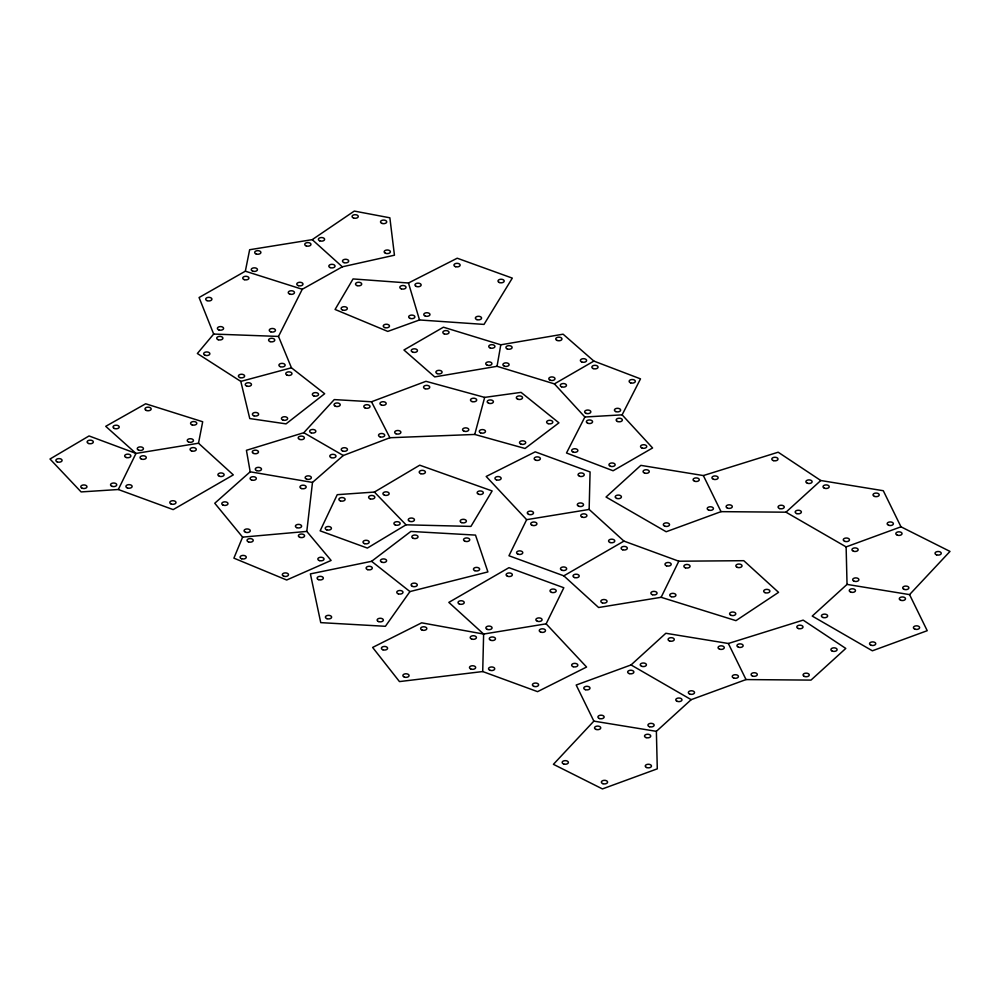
<?xml version="1.0" encoding="UTF-8"?>
<svg xmlns="http://www.w3.org/2000/svg" width="1000" height="1000" viewBox="0 0 1000 1000"><rect width="100%" height="100%" fill="white"/><g stroke="black" fill="none" stroke-linecap="round" stroke-linejoin="round"><path stroke-width="1.5" d="M482.713 671.55L483.625 634.05L448.825 602.388L508.975 567.663L563.825 587.75L546.138 623.837L483.625 634.05L421.65 622.825L372.625 647.438L399.462 681.587L482.713 671.55L537.562 691.65L586.587 667.038L546.138 623.837M589.15 509.45L590.075 471.95L535.225 451.85L486.188 476.463L526.65 519.663L589.15 509.45L623.962 541.112L678.812 561.213L743.763 560.688L778.562 592.35L735.95 620.65L661.125 597.3L598.612 607.513L563.812 575.837L508.963 555.75L526.65 519.663M306.8 531.413L312.488 482.425L343.288 455.513L389.888 437.738L474.75 434.45L525.05 448.488L558.925 422.837L521.062 392.362L484.663 397.388L425.962 381.312L371.5 401.763L334.263 399.588L303.788 432.713L246.425 450.3L250.188 471.8L214.762 503.25L242.6 537.137L306.8 531.413L331.112 560.45L286.688 580.013L233.9 558.15L242.6 537.137M497.038 366.3L500.8 344.8L563.1 334.188L593.9 361.087L640.5 378.862L622.125 414.837L584.875 417.013L554.412 383.888L497.038 366.3L434.725 376.912L403.938 350L443.425 327.2L500.8 344.8M198.5 443.225L202.688 421.75L145.662 403.775L105.725 426.325L135.988 453.425L198.5 443.225L233.3 474.888L173.162 509.613L118.312 489.513L81.112 491.925L50 459.012L89.05 435.95L135.988 453.425L118.312 489.513M213.675 334.062L199.075 297.525L245.338 271.2L249.65 249.725L312.225 239.65L354.3 211.075L389.862 217.8L394.45 255.212L342.337 266.812L302.262 289.275L278.5 336.425L291.45 367.8L324.663 393.725L286.038 423.875L249.762 418.55L240.812 381.4L197.362 353.512L213.675 334.062L278.5 336.425M474.75 434.45L484.663 397.388M661.125 597.3L678.812 561.213M584.875 417.013L566.5 452.987L613.1 470.763L652.588 447.962L622.125 414.837M409.95 591.575L385.4 626.3L320.75 622.638L310.387 573.888L371.587 561.312L410.863 531.438L475.513 535.1L487.9 571.925L409.95 591.575L371.587 561.312M593.862 721.125L553.413 764.325L602.438 788.925L657.288 768.838L656.375 731.338L691.175 699.663L746.025 679.575L810.987 680.1L845.788 648.438L803.162 620.125L728.35 643.487L665.837 633.275L631.038 664.938L576.188 685.037L593.862 721.125L656.375 731.338M909.55 594.612L927.225 630.7L872.375 650.8L812.237 616.075L847.038 584.412L909.55 594.612L950 551.413L900.975 526.812L883.3 490.725L820.788 480.513L778.162 452.212L703.35 475.562L640.837 465.363L606.038 497.025L666.175 531.75L721.025 511.65L785.987 512.188L846.125 546.9L900.975 526.812M785.987 512.188L820.788 480.513M406.037 524.812L367.362 548.075L320.138 530.85L337.238 494.675L374.4 492.062L419.725 465.188L492.137 490.95L470.938 526.413L406.037 524.812L374.4 492.062M554.412 383.888L593.9 361.087M563.812 575.837L623.962 541.112M408.475 283L457.225 258.212L512.3 278.113L484.012 324.412L419.513 319.962L387.762 331.413L335.075 309.462L353.062 278.938L408.475 283L419.513 319.962M240.812 381.4L291.45 367.8M250.188 471.8L312.488 482.425M245.338 271.2L302.262 289.275M303.788 432.713L343.288 455.513M631.038 664.938L691.175 699.663M312.225 239.65L342.337 266.812M371.5 401.763L389.888 437.738M703.35 475.562L721.025 511.65M728.35 643.487L746.025 679.575M846.125 546.9L847.038 584.412M88.663 443.512A3.113 1.8 0 0 0 93.338 441.95A3.113 1.8 0 0 0 88.663 440.4A3.113 1.8 0 0 0 88.663 443.512M57.162 461.863A3.113 1.8 0 0 0 62.088 460.575A3.113 1.8 0 0 0 57.688 458.762A3.113 1.8 0 0 0 57.162 461.863M82.062 488.2A3.113 1.8 0 0 0 86.975 486.912A3.113 1.8 0 0 0 82.575 485.1A3.113 1.8 0 0 0 82.062 488.2M112.075 486.362A3.113 1.8 0 0 0 116.75 484.812A3.113 1.8 0 0 0 112.075 483.25A3.113 1.8 0 0 0 112.075 486.362M126.213 457.5A3.113 1.8 0 0 0 130.887 455.938A3.113 1.8 0 0 0 126.213 454.375A3.113 1.8 0 0 0 126.213 457.5M141.35 459.038A3.113 1.8 0 0 0 146.275 457.738A3.113 1.8 0 0 0 141.875 455.925A3.113 1.8 0 0 0 141.35 459.038M127.463 488A3.113 1.8 0 0 0 132.137 486.438A3.113 1.8 0 0 0 127.463 484.875A3.113 1.8 0 0 0 127.463 488M171.088 503.975A3.113 1.8 0 0 0 176 502.688A3.113 1.8 0 0 0 171.612 500.875A3.113 1.8 0 0 0 171.088 503.975M219.462 476.3A3.113 1.8 0 0 0 224.137 474.738A3.113 1.8 0 0 0 219.462 473.175A3.113 1.8 0 0 0 219.462 476.3M191.612 450.962A3.113 1.8 0 0 0 196.287 449.4A3.113 1.8 0 0 0 191.612 447.837A3.113 1.8 0 0 0 191.612 450.962M192.125 424.9A3.113 1.8 0 0 0 196.812 423.338A3.113 1.8 0 0 0 192.125 421.775A3.113 1.8 0 0 0 192.125 424.9M146.263 410.425A3.113 1.8 0 0 0 151.175 409.137A3.113 1.8 0 0 0 146.775 407.325A3.113 1.8 0 0 0 146.263 410.425M114.312 428.462A3.113 1.8 0 0 0 119.225 427.175A3.113 1.8 0 0 0 114.825 425.363A3.113 1.8 0 0 0 114.312 428.462M138.775 450.238A3.113 1.8 0 0 0 143.45 448.688A3.113 1.8 0 0 0 138.775 447.125A3.113 1.8 0 0 0 138.775 450.238M188.538 441.987A3.113 1.8 0 0 0 193.45 440.688A3.113 1.8 0 0 0 189.05 438.875A3.113 1.8 0 0 0 188.538 441.987M253.962 415.812A3.113 1.8 0 0 0 258.637 414.25A3.113 1.8 0 0 0 253.962 412.688A3.113 1.8 0 0 0 253.962 415.812M282.975 420.075A3.113 1.8 0 0 0 287.65 418.512A3.113 1.8 0 0 0 282.975 416.962A3.113 1.8 0 0 0 282.975 420.075M313.888 395.95A3.113 1.8 0 0 0 318.562 394.4A3.113 1.8 0 0 0 313.888 392.837A3.113 1.8 0 0 0 313.888 395.95M287.062 375.125A3.113 1.8 0 0 0 291.975 373.825A3.113 1.8 0 0 0 287.575 372.013A3.113 1.8 0 0 0 287.062 375.125M246.8 386.1A3.113 1.8 0 0 0 251.475 384.538A3.113 1.8 0 0 0 246.8 382.975A3.113 1.8 0 0 0 246.8 386.1M330.125 267.587A3.113 1.8 0 0 0 335.037 266.288A3.113 1.8 0 0 0 330.65 264.475A3.113 1.8 0 0 0 330.125 267.587M306.3 245.95A3.113 1.8 0 0 0 310.975 244.387A3.113 1.8 0 0 0 306.3 242.825A3.113 1.8 0 0 0 306.3 245.95M256.238 254.013A3.113 1.8 0 0 0 260.912 252.45A3.113 1.8 0 0 0 256.238 250.888A3.113 1.8 0 0 0 256.238 254.013M252.787 271.188A3.113 1.8 0 0 0 257.462 269.625A3.113 1.8 0 0 0 252.787 268.062A3.113 1.8 0 0 0 252.787 271.188M298.325 285.65A3.113 1.8 0 0 0 303 284.088A3.113 1.8 0 0 0 298.325 282.525A3.113 1.8 0 0 0 298.325 285.65M385.475 253.263A3.113 1.8 0 0 0 390.387 251.962A3.113 1.8 0 0 0 386 250.15A3.113 1.8 0 0 0 385.475 253.263M382.05 223.425A3.113 1.8 0 0 0 386.737 221.863A3.113 1.8 0 0 0 382.05 220.312A3.113 1.8 0 0 0 382.05 223.425M353.6 218.038A3.113 1.8 0 0 0 358.275 216.475A3.113 1.8 0 0 0 353.6 214.925A3.113 1.8 0 0 0 353.6 218.038M319.7 240.812A3.113 1.8 0 0 0 324.613 239.513A3.113 1.8 0 0 0 320.213 237.7A3.113 1.8 0 0 0 319.7 240.812M344.038 262.638A3.113 1.8 0 0 0 348.713 261.075A3.113 1.8 0 0 0 344.038 259.513A3.113 1.8 0 0 0 344.038 262.638M280.225 366.637A3.113 1.8 0 0 0 285.138 365.337A3.113 1.8 0 0 0 280.738 363.525A3.113 1.8 0 0 0 280.225 366.637M270.113 341.625A3.113 1.8 0 0 0 274.788 340.075A3.113 1.8 0 0 0 270.113 338.512A3.113 1.8 0 0 0 270.113 341.625M218.25 339.738A3.113 1.8 0 0 0 222.925 338.175A3.113 1.8 0 0 0 218.25 336.625A3.113 1.8 0 0 0 218.25 339.738M204.95 355.213A3.113 1.8 0 0 0 209.862 353.913A3.113 1.8 0 0 0 205.475 352.1A3.113 1.8 0 0 0 204.95 355.213M239.963 377.612A3.113 1.8 0 0 0 244.638 376.05A3.113 1.8 0 0 0 239.963 374.487A3.113 1.8 0 0 0 239.963 377.612M289.8 294.125A3.113 1.8 0 0 0 294.475 292.562A3.113 1.8 0 0 0 289.8 291A3.113 1.8 0 0 0 289.8 294.125M244.275 279.65A3.113 1.8 0 0 0 248.95 278.1A3.113 1.8 0 0 0 244.275 276.537A3.113 1.8 0 0 0 244.275 279.65M207 300.625A3.113 1.8 0 0 0 211.912 299.325A3.113 1.8 0 0 0 207.512 297.512A3.113 1.8 0 0 0 207 300.625M218.925 329.95A3.113 1.8 0 0 0 223.612 328.387A3.113 1.8 0 0 0 218.925 326.838A3.113 1.8 0 0 0 218.925 329.95M270.8 331.838A3.113 1.8 0 0 0 275.475 330.288A3.113 1.8 0 0 0 270.8 328.725A3.113 1.8 0 0 0 270.8 331.838M340.438 500.913A3.113 1.8 0 0 0 345.125 499.35A3.113 1.8 0 0 0 340.438 497.8A3.113 1.8 0 0 0 340.438 500.913M326.763 529.862A3.113 1.8 0 0 0 331.438 528.3A3.113 1.8 0 0 0 326.763 526.737A3.113 1.8 0 0 0 326.763 529.862M364.538 543.638A3.113 1.8 0 0 0 369.212 542.075A3.113 1.8 0 0 0 364.538 540.525A3.113 1.8 0 0 0 364.538 543.638M395.225 524.938A3.113 1.8 0 0 0 400.138 523.638A3.113 1.8 0 0 0 395.75 521.825A3.113 1.8 0 0 0 395.225 524.938M370.163 498.825A3.113 1.8 0 0 0 374.837 497.262A3.113 1.8 0 0 0 370.163 495.7A3.113 1.8 0 0 0 370.163 498.825M478.675 494.3A3.113 1.8 0 0 0 483.35 492.738A3.113 1.8 0 0 0 478.675 491.188A3.113 1.8 0 0 0 478.675 494.3M420.75 473.688A3.113 1.8 0 0 0 425.425 472.125A3.113 1.8 0 0 0 420.75 470.575A3.113 1.8 0 0 0 420.75 473.688M384.487 495.188A3.113 1.8 0 0 0 389.162 493.625A3.113 1.8 0 0 0 384.487 492.062A3.113 1.8 0 0 0 384.487 495.188M409.8 521.388A3.113 1.8 0 0 0 414.475 519.825A3.113 1.8 0 0 0 409.8 518.263A3.113 1.8 0 0 0 409.8 521.388M461.475 522.575A3.113 1.8 0 0 0 466.388 521.275A3.113 1.8 0 0 0 461.987 519.462A3.113 1.8 0 0 0 461.475 522.575M342.413 309.95A3.113 1.8 0 0 0 347.325 308.663A3.113 1.8 0 0 0 342.925 306.85A3.113 1.8 0 0 0 342.413 309.95M384.812 327.6A3.113 1.8 0 0 0 389.487 326.037A3.113 1.8 0 0 0 384.812 324.475A3.113 1.8 0 0 0 384.812 327.6M410.2 318.438A3.113 1.8 0 0 0 414.888 316.875A3.113 1.8 0 0 0 410.2 315.325A3.113 1.8 0 0 0 410.2 318.438M401.375 288.875A3.113 1.8 0 0 0 406.05 287.312A3.113 1.8 0 0 0 401.375 285.75A3.113 1.8 0 0 0 401.375 288.875M357.05 285.613A3.113 1.8 0 0 0 361.725 284.062A3.113 1.8 0 0 0 357.05 282.5A3.113 1.8 0 0 0 357.05 285.613M476.912 319.637A3.113 1.8 0 0 0 481.587 318.087A3.113 1.8 0 0 0 476.912 316.525A3.113 1.8 0 0 0 476.912 319.637M499.288 282.5A3.113 1.8 0 0 0 504.2 281.2A3.113 1.8 0 0 0 499.812 279.4A3.113 1.8 0 0 0 499.288 282.5M455.487 266.675A3.113 1.8 0 0 0 460.163 265.125A3.113 1.8 0 0 0 455.487 263.562A3.113 1.8 0 0 0 455.487 266.675M416.225 286.413A3.113 1.8 0 0 0 421.15 285.125A3.113 1.8 0 0 0 416.75 283.312A3.113 1.8 0 0 0 416.225 286.413M425.312 316.075A3.113 1.8 0 0 0 429.988 314.513A3.113 1.8 0 0 0 425.312 312.962A3.113 1.8 0 0 0 425.312 316.075M521.05 444.162A3.113 1.8 0 0 0 525.737 442.6A3.113 1.8 0 0 0 521.05 441.05A3.113 1.8 0 0 0 521.05 444.162M548.15 423.65A3.113 1.8 0 0 0 552.825 422.088A3.113 1.8 0 0 0 548.15 420.538A3.113 1.8 0 0 0 548.15 423.65M517.863 399.263A3.113 1.8 0 0 0 522.55 397.713A3.113 1.8 0 0 0 517.863 396.15A3.113 1.8 0 0 0 517.863 399.263M488.75 403.288A3.113 1.8 0 0 0 493.425 401.725A3.113 1.8 0 0 0 488.75 400.163A3.113 1.8 0 0 0 488.75 403.288M480.575 432.85A3.113 1.8 0 0 0 485.487 431.55A3.113 1.8 0 0 0 481.087 429.738A3.113 1.8 0 0 0 480.575 432.85M248.562 541.95A3.113 1.8 0 0 0 253.238 540.388A3.113 1.8 0 0 0 248.562 538.837A3.113 1.8 0 0 0 248.562 541.95M241.612 558.763A3.113 1.8 0 0 0 246.287 557.212A3.113 1.8 0 0 0 241.612 555.65A3.113 1.8 0 0 0 241.612 558.763M283.837 576.25A3.113 1.8 0 0 0 288.512 574.688A3.113 1.8 0 0 0 283.837 573.138A3.113 1.8 0 0 0 283.837 576.25M319.375 560.6A3.113 1.8 0 0 0 324.05 559.05A3.113 1.8 0 0 0 319.375 557.487A3.113 1.8 0 0 0 319.375 560.6M299.925 537.375A3.113 1.8 0 0 0 304.6 535.812A3.113 1.8 0 0 0 299.925 534.263A3.113 1.8 0 0 0 299.925 537.375M464.113 431.225A3.113 1.8 0 0 0 468.787 429.663A3.113 1.8 0 0 0 464.113 428.1A3.113 1.8 0 0 0 464.113 431.225M472.038 401.575A3.113 1.8 0 0 0 476.712 400.012A3.113 1.8 0 0 0 472.038 398.45A3.113 1.8 0 0 0 472.038 401.575M425.075 388.713A3.113 1.8 0 0 0 429.762 387.15A3.113 1.8 0 0 0 425.075 385.6A3.113 1.8 0 0 0 425.075 388.713M381.512 405.075A3.113 1.8 0 0 0 386.188 403.512A3.113 1.8 0 0 0 381.512 401.95A3.113 1.8 0 0 0 381.512 405.075M395.975 433.762A3.113 1.8 0 0 0 400.887 432.463A3.113 1.8 0 0 0 396.488 430.65A3.113 1.8 0 0 0 395.975 433.762M301.512 488.537A3.113 1.8 0 0 0 306.188 486.975A3.113 1.8 0 0 0 301.512 485.412A3.113 1.8 0 0 0 301.512 488.537M251.663 480.05A3.113 1.8 0 0 0 256.337 478.488A3.113 1.8 0 0 0 251.663 476.925A3.113 1.8 0 0 0 251.663 480.05M223.075 505.1A3.113 1.8 0 0 0 227.987 503.812A3.113 1.8 0 0 0 223.588 502A3.113 1.8 0 0 0 223.075 505.1M245.6 532.3A3.113 1.8 0 0 0 250.275 530.75A3.113 1.8 0 0 0 245.6 529.188A3.113 1.8 0 0 0 245.6 532.3M296.7 527.638A3.113 1.8 0 0 0 301.625 526.35A3.113 1.8 0 0 0 297.225 524.538A3.113 1.8 0 0 0 296.7 527.638M380.062 436.838A3.113 1.8 0 0 0 384.738 435.275A3.113 1.8 0 0 0 380.062 433.725A3.113 1.8 0 0 0 380.062 436.838M365.1 407.962A3.113 1.8 0 0 0 370.012 406.675A3.113 1.8 0 0 0 365.625 404.862A3.113 1.8 0 0 0 365.1 407.962M335.312 406.225A3.113 1.8 0 0 0 340.225 404.938A3.113 1.8 0 0 0 335.825 403.125A3.113 1.8 0 0 0 335.312 406.225M311.188 432.825A3.113 1.8 0 0 0 315.863 431.262A3.113 1.8 0 0 0 311.188 429.7A3.113 1.8 0 0 0 311.188 432.825M342.537 450.975A3.113 1.8 0 0 0 347.45 449.675A3.113 1.8 0 0 0 343.05 447.863A3.113 1.8 0 0 0 342.537 450.975M331.075 457.587A3.113 1.8 0 0 0 335.988 456.3A3.113 1.8 0 0 0 331.587 454.487A3.113 1.8 0 0 0 331.075 457.587M299.725 439.438A3.113 1.8 0 0 0 304.4 437.875A3.113 1.8 0 0 0 299.725 436.325A3.113 1.8 0 0 0 299.725 439.438M253.575 453.425A3.113 1.8 0 0 0 258.488 452.125A3.113 1.8 0 0 0 254.088 450.312A3.113 1.8 0 0 0 253.575 453.425M256.588 470.625A3.113 1.8 0 0 0 261.5 469.325A3.113 1.8 0 0 0 257.1 467.512A3.113 1.8 0 0 0 256.588 470.625M306.675 479.2A3.113 1.8 0 0 0 311.363 477.65A3.113 1.8 0 0 0 306.675 476.087A3.113 1.8 0 0 0 306.675 479.2M573.2 452.088A3.113 1.8 0 0 0 577.888 450.525A3.113 1.8 0 0 0 573.2 448.975A3.113 1.8 0 0 0 573.2 452.088M610.487 466.312A3.113 1.8 0 0 0 615.163 464.75A3.113 1.8 0 0 0 610.487 463.2A3.113 1.8 0 0 0 610.487 466.312M642.087 448.075A3.113 1.8 0 0 0 646.762 446.512A3.113 1.8 0 0 0 642.087 444.95A3.113 1.8 0 0 0 642.087 448.075M617.45 421.475A3.113 1.8 0 0 0 622.362 420.188A3.113 1.8 0 0 0 617.975 418.375A3.113 1.8 0 0 0 617.45 421.475M587.663 423.212A3.113 1.8 0 0 0 592.575 421.925A3.113 1.8 0 0 0 588.175 420.112A3.113 1.8 0 0 0 587.663 423.212M550.337 380.275A3.113 1.8 0 0 0 555.013 378.725A3.113 1.8 0 0 0 550.337 377.163A3.113 1.8 0 0 0 550.337 380.275M581.688 361.95A3.113 1.8 0 0 0 586.6 360.65A3.113 1.8 0 0 0 582.2 358.837A3.113 1.8 0 0 0 581.688 361.95M557.038 340.425A3.113 1.8 0 0 0 561.962 339.125A3.113 1.8 0 0 0 557.562 337.312A3.113 1.8 0 0 0 557.038 340.425M507.2 348.913A3.113 1.8 0 0 0 512.112 347.625A3.113 1.8 0 0 0 507.713 345.812A3.113 1.8 0 0 0 507.2 348.913M504.438 366.2A3.113 1.8 0 0 0 509.113 364.65A3.113 1.8 0 0 0 504.438 363.088A3.113 1.8 0 0 0 504.438 366.2M586.175 413.4A3.113 1.8 0 0 0 590.85 411.838A3.113 1.8 0 0 0 586.175 410.275A3.113 1.8 0 0 0 586.175 413.4M615.712 411.562A3.113 1.8 0 0 0 620.638 410.275A3.113 1.8 0 0 0 616.237 408.462A3.113 1.8 0 0 0 615.712 411.562M630.675 382.875A3.113 1.8 0 0 0 635.35 381.325A3.113 1.8 0 0 0 630.675 379.762A3.113 1.8 0 0 0 630.675 382.875M593.15 368.562A3.113 1.8 0 0 0 598.062 367.262A3.113 1.8 0 0 0 593.663 365.462A3.113 1.8 0 0 0 593.15 368.562M561.55 386.8A3.113 1.8 0 0 0 566.462 385.513A3.113 1.8 0 0 0 562.062 383.7A3.113 1.8 0 0 0 561.55 386.8M412.788 352.175A3.113 1.8 0 0 0 417.463 350.613A3.113 1.8 0 0 0 412.788 349.05A3.113 1.8 0 0 0 412.788 352.175M437.175 373.6A3.113 1.8 0 0 0 442.088 372.312A3.113 1.8 0 0 0 437.688 370.5A3.113 1.8 0 0 0 437.175 373.6M487.262 365.2A3.113 1.8 0 0 0 491.95 363.65A3.113 1.8 0 0 0 487.262 362.088A3.113 1.8 0 0 0 487.262 365.2M490.275 348A3.113 1.8 0 0 0 494.95 346.45A3.113 1.8 0 0 0 490.275 344.888A3.113 1.8 0 0 0 490.275 348M444.125 333.837A3.113 1.8 0 0 0 449.05 332.537A3.113 1.8 0 0 0 444.65 330.737A3.113 1.8 0 0 0 444.125 333.837M644.613 473.1A3.113 1.8 0 0 0 649.287 471.538A3.113 1.8 0 0 0 644.613 469.975A3.113 1.8 0 0 0 644.613 473.1M616.763 498.438A3.113 1.8 0 0 0 621.438 496.875A3.113 1.8 0 0 0 616.763 495.312A3.113 1.8 0 0 0 616.763 498.438M664.875 526.213A3.113 1.8 0 0 0 669.55 524.65A3.113 1.8 0 0 0 664.875 523.088A3.113 1.8 0 0 0 664.875 526.213M708.763 510.138A3.113 1.8 0 0 0 713.438 508.575A3.113 1.8 0 0 0 708.763 507.013A3.113 1.8 0 0 0 708.763 510.138M694.613 481.262A3.113 1.8 0 0 0 699.287 479.7A3.113 1.8 0 0 0 694.613 478.15A3.113 1.8 0 0 0 694.613 481.262M773.35 460.613A3.113 1.8 0 0 0 778.025 459.05A3.113 1.8 0 0 0 773.35 457.5A3.113 1.8 0 0 0 773.35 460.613M713.487 479.3A3.113 1.8 0 0 0 718.162 477.738A3.113 1.8 0 0 0 713.487 476.175A3.113 1.8 0 0 0 713.487 479.3M727.387 508.075A3.113 1.8 0 0 0 732.3 506.775A3.113 1.8 0 0 0 727.9 504.975A3.113 1.8 0 0 0 727.387 508.075M779.6 508.587A3.113 1.8 0 0 0 784.275 507.038A3.113 1.8 0 0 0 779.6 505.475A3.113 1.8 0 0 0 779.6 508.587M807.438 483.263A3.113 1.8 0 0 0 812.125 481.7A3.113 1.8 0 0 0 807.438 480.138A3.113 1.8 0 0 0 807.438 483.263M900.812 600.312A3.113 1.8 0 0 0 905.5 598.75A3.113 1.8 0 0 0 900.812 597.2A3.113 1.8 0 0 0 900.812 600.312M850.812 592.15A3.113 1.8 0 0 0 855.487 590.588A3.113 1.8 0 0 0 850.812 589.025A3.113 1.8 0 0 0 850.812 592.15M822.962 617.487A3.113 1.8 0 0 0 827.65 615.925A3.113 1.8 0 0 0 822.962 614.362A3.113 1.8 0 0 0 822.962 617.487M871.087 645.263A3.113 1.8 0 0 0 875.763 643.7A3.113 1.8 0 0 0 871.087 642.138A3.113 1.8 0 0 0 871.087 645.263M914.963 629.188A3.113 1.8 0 0 0 919.638 627.625A3.113 1.8 0 0 0 914.963 626.062A3.113 1.8 0 0 0 914.963 629.188M874.562 496.425A3.113 1.8 0 0 0 879.237 494.862A3.113 1.8 0 0 0 874.562 493.3A3.113 1.8 0 0 0 874.562 496.425M824.3 488.162A3.113 1.8 0 0 0 829.212 486.875A3.113 1.8 0 0 0 824.825 485.062A3.113 1.8 0 0 0 824.3 488.162M796.712 513.587A3.113 1.8 0 0 0 801.388 512.038A3.113 1.8 0 0 0 796.712 510.475A3.113 1.8 0 0 0 796.712 513.587M844.825 541.375A3.113 1.8 0 0 0 849.5 539.812A3.113 1.8 0 0 0 844.825 538.25A3.113 1.8 0 0 0 844.825 541.375M888.713 525.3A3.113 1.8 0 0 0 893.388 523.737A3.113 1.8 0 0 0 888.713 522.175A3.113 1.8 0 0 0 888.713 525.3M936.587 554.862A3.113 1.8 0 0 0 941.263 553.3A3.113 1.8 0 0 0 936.587 551.737A3.113 1.8 0 0 0 936.587 554.862M897.362 535.175A3.113 1.8 0 0 0 902.05 533.612A3.113 1.8 0 0 0 897.362 532.062A3.113 1.8 0 0 0 897.362 535.175M853.487 551.25A3.113 1.8 0 0 0 858.162 549.688A3.113 1.8 0 0 0 853.487 548.138A3.113 1.8 0 0 0 853.487 551.25M853.975 581.163A3.113 1.8 0 0 0 858.888 579.862A3.113 1.8 0 0 0 854.488 578.05A3.113 1.8 0 0 0 853.975 581.163M903.975 589.325A3.113 1.8 0 0 0 908.888 588.025A3.113 1.8 0 0 0 904.5 586.225A3.113 1.8 0 0 0 903.975 589.325M602.388 602.888A3.113 1.8 0 0 0 607.062 601.325A3.113 1.8 0 0 0 602.388 599.763A3.113 1.8 0 0 0 602.388 602.888M652.4 594.712A3.113 1.8 0 0 0 657.075 593.162A3.113 1.8 0 0 0 652.4 591.6A3.113 1.8 0 0 0 652.4 594.712M666.538 565.85A3.113 1.8 0 0 0 671.213 564.288A3.113 1.8 0 0 0 666.538 562.725A3.113 1.8 0 0 0 666.538 565.85M622.663 549.775A3.113 1.8 0 0 0 627.337 548.212A3.113 1.8 0 0 0 622.663 546.65A3.113 1.8 0 0 0 622.663 549.775M574.55 577.55A3.113 1.8 0 0 0 579.225 575.988A3.113 1.8 0 0 0 574.55 574.438A3.113 1.8 0 0 0 574.55 577.55M730.875 615.275A3.113 1.8 0 0 0 735.788 613.987A3.113 1.8 0 0 0 731.388 612.175A3.113 1.8 0 0 0 730.875 615.275M764.975 592.638A3.113 1.8 0 0 0 769.887 591.337A3.113 1.8 0 0 0 765.487 589.525A3.113 1.8 0 0 0 764.975 592.638M737.375 567.388A3.113 1.8 0 0 0 742.05 565.837A3.113 1.8 0 0 0 737.375 564.275A3.113 1.8 0 0 0 737.375 567.388M685.413 567.812A3.113 1.8 0 0 0 690.088 566.263A3.113 1.8 0 0 0 685.413 564.7A3.113 1.8 0 0 0 685.413 567.812M671.275 596.688A3.113 1.8 0 0 0 675.95 595.125A3.113 1.8 0 0 0 671.275 593.575A3.113 1.8 0 0 0 671.275 596.688M518.112 554.225A3.113 1.8 0 0 0 522.788 552.675A3.113 1.8 0 0 0 518.112 551.112A3.113 1.8 0 0 0 518.112 554.225M562 570.3A3.113 1.8 0 0 0 566.675 568.75A3.113 1.8 0 0 0 562 567.188A3.113 1.8 0 0 0 562 570.3M610.112 542.525A3.113 1.8 0 0 0 614.788 540.962A3.113 1.8 0 0 0 610.112 539.412A3.113 1.8 0 0 0 610.112 542.525M582.263 517.188A3.113 1.8 0 0 0 586.938 515.638A3.113 1.8 0 0 0 582.263 514.075A3.113 1.8 0 0 0 582.263 517.188M532.263 525.363A3.113 1.8 0 0 0 536.938 523.8A3.113 1.8 0 0 0 532.263 522.238A3.113 1.8 0 0 0 532.263 525.363M578.85 506.3A3.113 1.8 0 0 0 583.538 504.738A3.113 1.8 0 0 0 578.85 503.175A3.113 1.8 0 0 0 578.85 506.3M579.587 476.287A3.113 1.8 0 0 0 584.263 474.738A3.113 1.8 0 0 0 579.587 473.175A3.113 1.8 0 0 0 579.587 476.287M535.712 460.213A3.113 1.8 0 0 0 540.388 458.663A3.113 1.8 0 0 0 535.712 457.1A3.113 1.8 0 0 0 535.712 460.213M496.488 479.9A3.113 1.8 0 0 0 501.163 478.35A3.113 1.8 0 0 0 496.488 476.788A3.113 1.8 0 0 0 496.488 479.9M528.6 514.362A3.113 1.8 0 0 0 533.513 513.075A3.113 1.8 0 0 0 529.113 511.262A3.113 1.8 0 0 0 528.6 514.362M464.825 541.2A3.113 1.8 0 0 0 469.75 539.913A3.113 1.8 0 0 0 465.35 538.1A3.113 1.8 0 0 0 464.825 541.2M413.363 538.362A3.113 1.8 0 0 0 418.038 536.8A3.113 1.8 0 0 0 413.363 535.25A3.113 1.8 0 0 0 413.363 538.362M381.95 562.263A3.113 1.8 0 0 0 386.625 560.7A3.113 1.8 0 0 0 381.95 559.15A3.113 1.8 0 0 0 381.95 562.263M412.388 586.375A3.113 1.8 0 0 0 417.3 585.087A3.113 1.8 0 0 0 412.9 583.275A3.113 1.8 0 0 0 412.388 586.375M474.738 570.65A3.113 1.8 0 0 0 479.65 569.362A3.113 1.8 0 0 0 475.262 567.55A3.113 1.8 0 0 0 474.738 570.65M318.425 579.612A3.113 1.8 0 0 0 323.338 578.312A3.113 1.8 0 0 0 318.938 576.5A3.113 1.8 0 0 0 318.425 579.612M326.962 618.7A3.113 1.8 0 0 0 331.637 617.137A3.113 1.8 0 0 0 326.962 615.575A3.113 1.8 0 0 0 326.962 618.7M378.438 621.538A3.113 1.8 0 0 0 383.35 620.237A3.113 1.8 0 0 0 378.95 618.425A3.113 1.8 0 0 0 378.438 621.538M398.325 593.85A3.113 1.8 0 0 0 403 592.288A3.113 1.8 0 0 0 398.325 590.725A3.113 1.8 0 0 0 398.325 593.85M367.638 569.637A3.113 1.8 0 0 0 372.312 568.075A3.113 1.8 0 0 0 367.638 566.525A3.113 1.8 0 0 0 367.638 569.637M719.613 649.188A3.113 1.8 0 0 0 724.287 647.625A3.113 1.8 0 0 0 719.613 646.062A3.113 1.8 0 0 0 719.613 649.188M669.613 641.012A3.113 1.8 0 0 0 674.287 639.462A3.113 1.8 0 0 0 669.613 637.9A3.113 1.8 0 0 0 669.613 641.012M641.762 666.35A3.113 1.8 0 0 0 646.438 664.788A3.113 1.8 0 0 0 641.762 663.238A3.113 1.8 0 0 0 641.762 666.35M689.625 694.038A3.113 1.8 0 0 0 694.538 692.738A3.113 1.8 0 0 0 690.15 690.938A3.113 1.8 0 0 0 689.625 694.038M733.763 678.05A3.113 1.8 0 0 0 738.438 676.5A3.113 1.8 0 0 0 733.763 674.938A3.113 1.8 0 0 0 733.763 678.05M585.337 689.675A3.113 1.8 0 0 0 590.013 688.112A3.113 1.8 0 0 0 585.337 686.55A3.113 1.8 0 0 0 585.337 689.675M599.475 718.55A3.113 1.8 0 0 0 604.15 716.988A3.113 1.8 0 0 0 599.475 715.425A3.113 1.8 0 0 0 599.475 718.55M649.488 726.712A3.113 1.8 0 0 0 654.163 725.15A3.113 1.8 0 0 0 649.488 723.587A3.113 1.8 0 0 0 649.488 726.712M677.075 701.287A3.113 1.8 0 0 0 681.988 699.987A3.113 1.8 0 0 0 677.588 698.175A3.113 1.8 0 0 0 677.075 701.287M629.212 673.6A3.113 1.8 0 0 0 633.888 672.038A3.113 1.8 0 0 0 629.212 670.475A3.113 1.8 0 0 0 629.212 673.6M804.35 676.413A3.113 1.8 0 0 0 809.262 675.125A3.113 1.8 0 0 0 804.862 673.312A3.113 1.8 0 0 0 804.35 676.413M832.188 651.075A3.113 1.8 0 0 0 837.1 649.788A3.113 1.8 0 0 0 832.712 647.975A3.113 1.8 0 0 0 832.188 651.075M798.35 628.525A3.113 1.8 0 0 0 803.025 626.975A3.113 1.8 0 0 0 798.35 625.413A3.113 1.8 0 0 0 798.35 628.525M738.487 647.212A3.113 1.8 0 0 0 743.162 645.65A3.113 1.8 0 0 0 738.487 644.1A3.113 1.8 0 0 0 738.487 647.212M752.387 675.987A3.113 1.8 0 0 0 757.3 674.7A3.113 1.8 0 0 0 752.9 672.887A3.113 1.8 0 0 0 752.387 675.987M563.713 764A3.113 1.8 0 0 0 568.387 762.438A3.113 1.8 0 0 0 563.713 760.875A3.113 1.8 0 0 0 563.713 764M602.925 783.688A3.113 1.8 0 0 0 607.6 782.125A3.113 1.8 0 0 0 602.925 780.562A3.113 1.8 0 0 0 602.925 783.688M646.55 767.513A3.113 1.8 0 0 0 651.475 766.225A3.113 1.8 0 0 0 647.075 764.412A3.113 1.8 0 0 0 646.55 767.513M646.075 737.613A3.113 1.8 0 0 0 650.75 736.05A3.113 1.8 0 0 0 646.075 734.488A3.113 1.8 0 0 0 646.075 737.613M596.062 729.438A3.113 1.8 0 0 0 600.75 727.887A3.113 1.8 0 0 0 596.062 726.325A3.113 1.8 0 0 0 596.062 729.438M490.812 640.325A3.113 1.8 0 0 0 495.487 638.763A3.113 1.8 0 0 0 490.812 637.2A3.113 1.8 0 0 0 490.812 640.325M490.075 670.325A3.113 1.8 0 0 0 494.75 668.763A3.113 1.8 0 0 0 490.075 667.2A3.113 1.8 0 0 0 490.075 670.325M533.962 686.4A3.113 1.8 0 0 0 538.638 684.837A3.113 1.8 0 0 0 533.962 683.275A3.113 1.8 0 0 0 533.962 686.4M573.175 666.712A3.113 1.8 0 0 0 577.85 665.15A3.113 1.8 0 0 0 573.175 663.6A3.113 1.8 0 0 0 573.175 666.712M540.812 632.163A3.113 1.8 0 0 0 545.5 630.6A3.113 1.8 0 0 0 540.812 629.038A3.113 1.8 0 0 0 540.812 632.163M551.55 592.388A3.113 1.8 0 0 0 556.225 590.825A3.113 1.8 0 0 0 551.55 589.275A3.113 1.8 0 0 0 551.55 592.388M507.425 576.225A3.113 1.8 0 0 0 512.337 574.925A3.113 1.8 0 0 0 507.938 573.112A3.113 1.8 0 0 0 507.425 576.225M459.312 604A3.113 1.8 0 0 0 464.225 602.7A3.113 1.8 0 0 0 459.825 600.9A3.113 1.8 0 0 0 459.312 604M487.4 629.425A3.113 1.8 0 0 0 492.075 627.863A3.113 1.8 0 0 0 487.4 626.312A3.113 1.8 0 0 0 487.4 629.425M537.413 621.263A3.113 1.8 0 0 0 542.087 619.7A3.113 1.8 0 0 0 537.413 618.138A3.113 1.8 0 0 0 537.413 621.263M422.163 630.112A3.113 1.8 0 0 0 426.838 628.562A3.113 1.8 0 0 0 422.163 627A3.113 1.8 0 0 0 422.163 630.112M382.938 649.8A3.113 1.8 0 0 0 387.612 648.25A3.113 1.8 0 0 0 382.938 646.688A3.113 1.8 0 0 0 382.938 649.8M404.412 677.125A3.113 1.8 0 0 0 409.087 675.562A3.113 1.8 0 0 0 404.412 674.013A3.113 1.8 0 0 0 404.412 677.125M470.763 669A3.113 1.8 0 0 0 475.675 667.712A3.113 1.8 0 0 0 471.275 665.9A3.113 1.8 0 0 0 470.763 669M471.75 639.1A3.113 1.8 0 0 0 476.425 637.537A3.113 1.8 0 0 0 471.75 635.975A3.113 1.8 0 0 0 471.75 639.1"/></g></svg>
